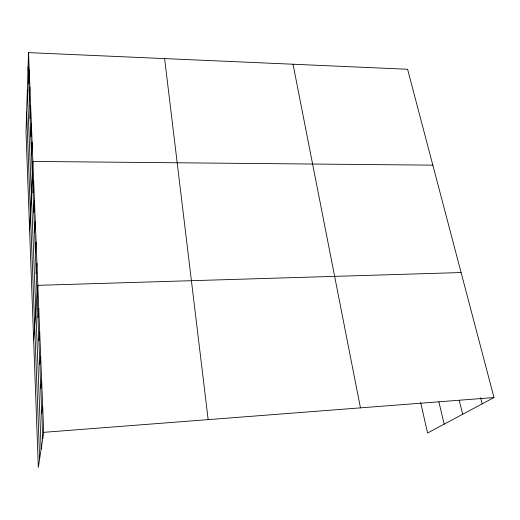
<?xml version="1.0" encoding="UTF-8"?>
<svg xmlns="http://www.w3.org/2000/svg" width="520" height="520" viewBox="0 0 520 520"><rect width="100%" height="100%" fill="white"/><g stroke="black" fill="none" stroke-linecap="round" stroke-linejoin="round"><path stroke-width="0.78" d="M28.529 52.624L26 131.95L38.331 467.376L43.719 432.334L28.529 52.624L407.596 69.258L494 397.547L427.57 433.004L420.693 402.636M28.749 83.623L29.218 69.83M29.432 100.913L29.92 87.392M30.121 118.547L30.635 105.32M30.836 136.552L31.369 123.63M31.558 154.928L32.117 142.331M29.607 230.094L32.884 161.434L432.835 165.152M33.053 192.855L33.663 180.96M33.826 212.433L34.463 200.909M34.613 232.433L35.276 221.312M35.419 252.876L36.108 242.171M36.238 273.774L36.965 263.503M33.644 339.846L37.837 285.337L461.097 272.545M37.973 317.668L38.76 308.36M38.877 340.724L39.702 331.942M39.806 364.332L40.671 356.115M40.762 388.518L41.659 380.887M41.736 413.303L42.673 406.282M43.719 432.334L494 397.547M480.584 397.722L482.163 403.865M459.245 400.472L462.637 414.291M438.88 401.824L444.138 424.164M293.026 64.233L360.451 407.862M164.613 58.591L208.169 419.627M28.08 66.684L42.738 438.698M27.339 89.947L41.145 449.079M26.631 112.067L39.65 458.79"/></g></svg>
